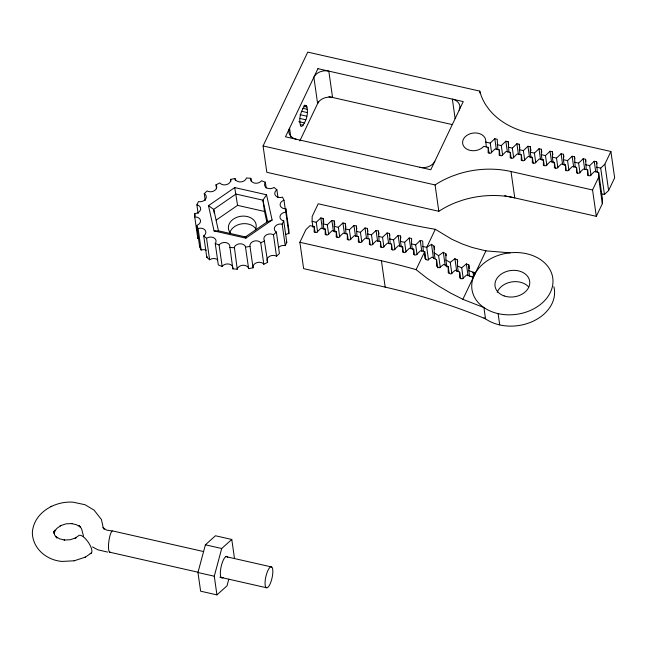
<?xml version="1.0" encoding="UTF-8"?>
<svg xmlns="http://www.w3.org/2000/svg" width="647" height="647" viewBox="0 0 647 647"><rect width="100%" height="100%" fill="white"/><g stroke="black" fill="none" stroke-linecap="round" stroke-linejoin="round"><path stroke-width="0.97" d="M463.212 278.331L461.715 267.818L466.358 263.903L468.824 264.898L468.808 270.64L469.601 276.237M198.613 238.411L197.804 238.419L194.747 216.963L194.787 213.55L195.596 213.47A5.831 4.424 -8.1 0 0 200.554 209.579A5.831 4.424 -8.1 0 0 197.618 205.042L196.882 204.84L198.443 201.549L199.219 201.686A5.831 4.424 -8.1 0 0 205.479 199.236A5.831 4.424 -8.1 0 0 204.832 194.076L204.25 193.679L207.153 190.914L207.8 191.245A5.831 4.424 -8.1 0 0 214.61 190.525A5.831 4.424 -8.1 0 0 216.324 185.374L215.969 184.84L219.859 182.923L220.295 183.416A5.831 4.424 -8.1 0 0 226.838 184.516A5.831 4.424 -8.1 0 0 230.712 179.987L230.623 179.373L235.023 178.548L235.209 179.138A5.831 4.424 -8.1 0 0 240.692 181.92A5.831 4.424 -8.1 0 0 246.248 178.564L246.45 177.949L250.834 178.313L251.246 181.233M197.804 238.419L197.82 236.713M285.537 234.602A5.831 4.424 -8.1 0 1 288.069 233.713L288.877 233.632L285.828 212.176L285.869 208.755L285.06 208.763A5.831 4.424 -8.1 0 1 280.2 205.39A5.831 4.424 -8.1 0 1 283.249 200.546L283.993 200.255L282.504 197.125L281.728 197.343A5.831 4.424 -8.1 0 1 275.517 195.548A5.831 4.424 -8.1 0 1 276.293 190.315L276.884 189.862L274.053 187.395L273.398 187.8A5.831 4.424 -8.1 0 1 266.596 187.792A5.831 4.424 -8.1 0 1 265.003 182.81L265.375 182.236L261.525 180.731L261.073 181.273A5.831 4.424 -8.1 0 1 254.497 183.061A5.831 4.424 -8.1 0 1 250.737 178.928L250.834 178.313M288.877 233.632L288.918 230.211L285.869 208.755M312.946 227.218L312.113 221.363L312.178 216.462L318.211 203.781L399.765 222.269A571.705 433.425 -8.1 0 0 430.231 228.431L435.318 229.297L451.921 239.309L462.791 244.178L472.253 247.486L485.929 250.874L509.982 252.831M553.856 286.678A40.801 30.935 -8.1 0 1 533.209 321.187A40.801 30.935 -8.1 0 1 485.525 318.858L481.578 317.216A571.705 433.425 -8.1 0 0 385.183 287.122L303.629 268.642L299.876 242.285L305.918 229.604L310.075 225.641L314.207 226.571L314.143 231.966L316.545 232.508L321.122 228.14L325.255 229.078L326.088 234.934M323.993 229.717L323.16 223.862L323.225 218.476L320.823 217.926L316.246 222.293L317.637 232.055M325.255 229.078L325.19 234.465L327.592 235.015L332.17 230.647L336.303 231.586L337.136 237.441M335.041 232.224L334.208 226.369L334.273 220.983L331.871 220.433L327.293 224.8L328.684 234.562M336.303 231.586L336.238 236.972L338.64 237.522L343.217 233.155L347.35 234.085L348.183 239.94M345.951 233.753L345.328 223.482L342.918 222.94L338.341 227.307L339.732 237.061M347.35 234.085L347.285 239.479L349.687 240.021L354.265 235.654L358.398 236.592L359.231 242.447M356.998 236.26L356.376 225.989L353.966 225.439L349.388 229.806L350.779 239.568M358.398 236.592L358.333 241.978L360.735 242.528L365.312 238.161L369.445 239.099L370.278 244.954M368.046 238.759L367.423 228.488L365.013 227.946L360.436 232.313L361.827 242.075M369.445 239.099L369.38 244.485L371.782 245.027L376.36 240.668L380.493 241.598L381.326 247.453M379.093 241.266L378.471 230.995L376.061 230.453L371.483 234.821L372.874 244.574M380.493 241.598L380.428 246.992L382.83 247.534L387.416 243.167L391.54 244.105L392.373 249.96M390.141 243.765L389.518 233.502L387.108 232.952L382.531 237.32L383.922 247.081M391.54 244.105L391.475 249.491L393.877 250.041L398.463 245.674L402.588 246.612L403.429 252.467M401.326 247.251L400.493 241.396L400.566 236.001L398.156 235.459L393.578 239.827L394.969 249.588M402.588 246.612L402.523 251.998L404.925 252.54L409.511 248.181L413.635 249.111L414.476 254.967M412.382 249.75L411.541 243.895L411.613 238.508L409.203 237.967L404.626 242.334L406.017 252.087M413.635 249.111L413.57 254.506L415.972 255.047L420.558 250.68L424.691 251.618L425.799 259.423M423.284 251.279L422.661 241.016L420.259 240.466L415.673 244.833L417.064 254.595M486.309 146.926L485.808 141.216A11.662 8.84 -8.1 0 0 470.976 133.492A11.662 8.84 -8.1 0 0 464.433 147.225A11.662 8.84 -8.1 0 0 483.026 147.071L483.576 146.327L488.186 147.37L488.121 152.757L490.523 153.307L495.101 148.939L499.233 149.878L500.066 155.733M497.834 149.538L497.203 139.267L494.801 138.725L490.224 143.092L491.615 152.854M499.233 149.878L499.169 155.264L501.571 155.806L506.148 151.438L510.281 152.377L511.114 158.232M508.882 152.045L508.251 141.774L505.849 141.232L501.271 145.599L502.662 155.353M510.281 152.377L510.216 157.771L512.618 158.313L517.196 153.946L521.328 154.884L522.161 160.739M519.929 154.544L519.298 144.281L516.896 143.731L512.319 148.098L513.71 157.86M521.328 154.884L521.264 160.27L523.666 160.82L528.243 156.453L532.376 157.391L533.209 163.246M531.114 158.03L530.281 152.174L530.346 146.78L527.944 146.238L523.366 150.605L524.757 160.367M532.376 157.391L532.311 162.777L534.713 163.319L539.291 158.952L543.423 159.89L544.256 165.745M542.162 160.529L541.329 154.673L541.393 149.287L538.991 148.745L534.414 153.113L535.805 162.866M543.423 159.89L543.359 165.284L545.761 165.826L550.338 161.459L554.471 162.397L555.304 168.252M553.209 163.036L552.376 157.181L552.441 151.794L550.039 151.244L545.461 155.612L546.852 165.373M554.471 162.397L554.406 167.783L556.808 168.333L561.386 163.966L565.518 164.904L566.351 170.759M564.257 165.543L563.424 159.688L563.488 154.293L561.086 153.751L556.509 158.119L557.9 167.88M565.518 164.904L565.454 170.29L567.856 170.832L572.433 166.465L576.566 167.403L577.399 173.259M575.167 167.072L574.536 156.8L572.134 156.259L567.556 160.618L568.948 170.379M576.566 167.403L576.501 172.798L578.903 173.339L583.481 168.972L587.613 169.91L588.447 175.766M586.214 169.571L585.584 159.308L583.182 158.758L578.604 163.125L579.995 172.886M587.613 169.91L587.549 175.297L589.951 175.847L594.528 171.479L598.661 172.417L602.414 198.766L602.349 203.659L596.316 216.341L508.34 196.453M597.262 172.078L596.639 161.807L594.229 161.265L589.652 165.632L591.043 175.386M602.349 203.659L598.604 177.31L598.661 172.417M306.371 105.623L305.263 105.542C300.564 110.774 298.267 119.663 300.831 126.302L301.939 126.383C306.638 121.151 308.934 112.263 306.371 105.623L304.446 105.194M267.348 261.8A5.831 4.424 -8.1 0 1 269.063 256.649A5.831 4.424 -8.1 0 1 275.873 255.929L276.52 256.261L273.463 234.804L272.824 234.473A5.831 4.424 -8.1 0 0 266.006 235.193A5.831 4.424 -8.1 0 0 264.291 240.344L267.704 262.342L263.814 264.251L263.378 263.758A5.831 4.424 -8.1 0 0 256.835 262.666A5.831 4.424 -8.1 0 0 252.961 267.195L253.05 267.801L248.642 268.626L248.464 268.036A5.831 4.424 -8.1 0 0 242.981 265.254A5.831 4.424 -8.1 0 0 237.417 268.618L237.223 269.225L232.839 268.869L229.879 246.79A5.831 4.424 -8.1 0 0 226.118 242.657A5.831 4.424 -8.1 0 0 219.543 244.445L219.09 244.987L222.139 266.443L218.298 264.938L215.249 243.482L215.613 242.908A5.831 4.424 -8.1 0 0 214.028 237.926A5.831 4.424 -8.1 0 0 207.218 237.918L206.563 238.322L209.62 259.779L210.275 259.374A5.831 4.424 -8.1 0 1 217.724 259.835M232.839 268.869L232.936 268.246A5.831 4.424 -8.1 0 0 229.175 264.113A5.831 4.424 -8.1 0 0 222.592 265.901L222.139 266.443M228.803 579.154L227.016 585.842L216.939 594.884L200.627 591.188L197.966 572.514L205.39 544.806L215.467 535.765L231.78 539.461L234.432 558.126M216.939 594.884L214.278 576.218L221.703 548.502L231.78 539.461M237.223 269.225L234.368 247.162A5.831 4.424 -8.1 0 1 239.924 243.798A5.831 4.424 -8.1 0 1 245.407 246.58L248.642 268.626M299.876 242.285L381.431 260.773A571.705 433.425 -8.1 0 1 411.257 268.279L416.094 269.662L426.891 278.121L438.472 285.966L450.555 293.059L462.872 299.302L485.929 250.874M462.88 299.31L483.924 307.568A40.801 30.935 -8.1 0 0 550.233 292.67A40.801 30.935 -8.1 0 0 510.968 252.718L507.782 253.09A40.801 30.935 -8.1 0 0 475.553 272.735L473.297 277.442A40.801 30.935 -8.1 0 0 482.387 306.443L483.924 307.568L485.525 318.858L483.98 317.758M263.07 145.947L435.075 184.937A78.95 59.856 -8.1 0 1 452.293 176.113L458.537 173.914A78.95 59.856 -8.1 0 1 511.009 171.504L514.761 197.861A78.95 59.856 -8.1 0 0 462.29 200.263L456.038 202.462A78.95 59.856 -8.1 0 0 438.82 211.294L266.815 172.296L263.07 145.947L307.746 52.116L479.751 91.106A78.95 59.856 -8.1 0 0 486.026 105.259L489.164 109.586A78.95 59.856 -8.1 0 0 529.343 132.999L610.897 151.487L614.65 177.836L608.609 190.517L604.452 194.488L601.144 193.736M299.828 140.933L318.429 101.846M278.711 247.34A5.831 4.424 -8.1 0 1 284.454 245.496L285.222 245.625L282.173 224.169L283.734 220.886L282.998 220.676A5.831 4.424 -8.1 0 1 280.062 216.138A5.831 4.424 -8.1 0 1 285.02 212.256L285.828 212.176M285.222 245.625L286.791 242.342L283.734 220.886M416.094 269.662L424.691 251.618L424.812 258.339L427.408 260.231L432.156 257.061L436.563 259.957L437.679 267.769M435.318 229.297L426.721 247.34L428.532 260.029M596.316 216.341L592.563 189.992L598.604 177.31M604.452 194.488L600.699 168.131L604.864 164.168L610.897 151.487M266.54 194.779L272.12 220.069L245.892 238.153L214.076 230.939L208.496 205.649L234.724 187.573L266.54 194.779L262.917 200.174L264.518 211.464L266.887 222.18M273.463 234.804L276.366 232.038L275.784 231.642A5.831 4.424 -8.1 0 1 275.137 226.49A5.831 4.424 -8.1 0 1 281.396 224.04L282.173 224.169M276.52 256.261L279.423 253.495L276.366 232.038M451.889 273.899L450.247 262.391L454.922 258.711L457.429 259.94L457.712 261.93M209.62 259.779L206.781 257.32L203.732 235.864L204.323 235.403A5.831 4.424 -8.1 0 0 205.099 230.17A5.831 4.424 -8.1 0 0 198.888 228.375L198.111 228.593L196.623 225.463L197.367 225.18A5.831 4.424 -8.1 0 0 200.424 220.328A5.831 4.424 -8.1 0 0 195.556 216.955L194.747 216.963M206.781 257.32L207.372 256.859M440.267 267.397L438.601 255.678L443.316 252.29L445.864 253.794L446.139 255.751M218.451 230.817L213.72 209.385L235.953 194.06L262.917 200.174L267.648 221.606L245.415 236.923L218.451 230.817L214.076 230.939M216.155 220.109L237.562 205.358L264.518 211.464M203.716 551.584L113.047 531.033A10.748 2.418 -82.6 0 0 112.198 531.001L106.569 530.079L102.913 527.556L104.321 529.246L103.043 526.909L101.442 519.533L94.041 510.087L85 504.717L73.143 502.193C54.777 500.778 33.749 512.659 32.35 532.465C32.455 548.575 46.916 560.48 62.306 561.418L74.211 560.795M74.073 560.836L85.428 557.091L91.421 552.959M434.509 249.152L434.088 246.2L431.492 244.307L426.721 247.34L422.596 246.402M263.814 264.251L260.765 242.795L264.647 240.886M206.304 250.219A5.831 4.424 -8.1 0 0 201.945 249.831L201.168 250.049L199.68 246.919L200.424 246.636M267.648 221.606L272.12 220.069M50.733 506.52L51.671 506.213M84.498 557.39L85.428 557.091M245.593 247.17L249.993 246.345L249.912 245.739A5.831 4.424 -8.1 0 1 253.778 241.21A5.831 4.424 -8.1 0 1 260.32 242.302L260.765 242.795M229.782 247.413L234.174 247.769M107.661 552.085L97.964 549.837L92.472 546.917M504.676 195.653L506.504 196.057M328.943 96.646L452.196 124.58M485.614 142.049L490.224 143.092M497.139 144.661L501.271 145.599M508.186 147.16L512.319 148.098M519.234 149.667L523.366 150.605M530.281 152.174L534.414 153.113M541.329 154.673L545.461 155.612M552.376 157.181L556.509 158.119M563.424 159.688L567.556 160.618M574.471 162.187L578.604 163.125M585.519 164.694L589.652 165.632M596.566 167.201L600.699 168.131M303.297 106.092L307.139 106.957M302.683 108.292L307.487 109.375M301.599 111.284L307.357 112.586M300.062 114.689L306.783 116.209M300.062 118.498L305.821 119.8M298.833 121.62L304.591 122.93M511.009 171.504L592.563 189.992M300.362 124.564L303.241 125.211M312.113 221.363L316.246 222.293M323.16 223.862L327.293 224.8M334.208 226.369L338.341 227.307M345.255 228.876L349.388 229.806M356.303 231.375L360.436 232.313M367.35 233.882L371.483 234.821M378.398 236.381L382.531 237.32M389.445 238.889L393.578 239.827M400.493 241.396L404.626 242.334M411.541 243.895L415.673 244.833M470.984 276.415L473.369 277.142M205.39 544.806L221.703 548.502M225.399 556.501L271.716 566.998A10.789 3.162 -77.2 0 1 269.936 584.298A10.789 3.162 -77.2 0 1 265.189 580.707A10.789 3.162 -77.2 0 1 271.716 566.998M109.513 552.158L198.192 572.263M219.867 577.173L266.184 587.67M197.966 572.514L214.278 576.218M475.278 272.985L468.808 270.64M286.047 242.132L286.791 242.342M473.378 277.223L466.77 274.918L462.144 278.93L459.669 277.935L459.677 272.096L455.407 270.203L450.741 273.972L448.242 272.743L448.209 266.677L443.882 264.332L439.176 267.834L436.636 266.321L436.563 259.957M215.249 243.482L219.09 244.987M461.715 267.818L457.445 265.925L457.429 259.94M450.247 262.391L445.92 260.054L445.864 253.794M55.715 536.5L59.775 538.911L64.773 540.043L64.061 540.051L70.248 539.727L76.079 537.803L75.149 538.102L78.611 535.724A10.789 3.866 55.4 0 1 88.647 542.817A10.789 3.866 55.4 0 1 90.159 553.484M438.601 255.678L434.194 252.783L434.088 246.2M208.496 205.649L213.72 209.385M203.732 235.864L206.563 238.322M56.16 537.026L57.041 538.086L54.631 534.972L53.83 531.333L54.178 533.751L55.068 530.022L54.178 532.02L56.896 528.34L61.02 525.501L60.082 525.801L66.051 523.844L72.1 523.552L71.388 523.56L76.395 524.693L80.446 527.103L79.128 525.518L81.53 528.631L83.609 536.541M245.415 236.923L245.892 238.153M234.724 187.573L237.562 205.358M604.864 164.168L608.609 190.517M596.639 161.807L596.914 163.764M594.229 161.265L595.758 171.997M585.584 159.308L585.867 161.257M583.182 158.758L584.71 169.498M574.536 156.8L574.819 158.75M572.134 156.259L573.663 166.991M563.488 154.293L563.909 157.221M561.086 153.751L562.615 164.484M552.441 151.794L552.861 154.722M550.039 151.244L551.567 161.985M541.393 149.287L541.814 152.215M538.991 148.745L540.52 159.477M530.346 146.78L530.904 150.686M527.944 146.238L529.472 156.97M519.298 144.281L519.856 148.179M516.896 143.731L518.425 154.471M508.251 141.774L508.671 144.702M505.849 141.232L507.377 151.964M494.801 138.725L496.33 149.457M488.186 147.37L489.019 153.226M479.751 91.106L480.025 93.063M498.109 313.625L499.719 324.923M455.14 118.644L452.366 99.12A11.662 8.84 -8.1 0 1 459.168 110.144M474.3 275.064L474.283 274.975A2.968 2.248 -8.1 0 0 473.046 272.33L475.383 273.018L474.283 274.975A2.968 2.248 -8.1 0 1 471.008 276.609M473.022 272.136L473.588 276.123M468.824 264.898L469.374 268.74M466.358 263.903L468.056 275.84M459.677 272.096L460.632 278.792M457.445 265.925L458.262 271.659M454.922 258.711L456.733 271.4M448.209 266.677L449.172 273.39M445.92 260.054L446.899 266.936M435.075 184.937L438.82 211.294M443.316 252.29L445.265 265.966M434.194 252.783L435.027 258.646M431.492 244.307L433.49 258.315M420.259 240.466L421.779 251.206M409.203 237.967L410.732 248.699M400.566 236.001L400.841 237.959M398.156 235.459L399.684 246.192M389.518 233.502L389.793 235.451M387.108 232.952L388.637 243.693M378.471 230.995L378.883 233.923M381.431 260.773L385.183 287.122M376.061 230.453L377.589 241.185M367.423 228.488L367.836 231.416M365.013 227.946L366.542 238.678M356.376 225.989L356.788 228.917M353.966 225.439L355.494 236.179M345.328 223.482L345.878 227.388M342.918 222.94L344.447 233.672M334.273 220.983L334.831 224.881M331.871 220.433L333.399 231.173M323.225 218.476L323.783 222.382M320.823 217.926L322.352 228.666M314.207 226.571L315.04 232.427M290.818 137.035L289.565 128.252A11.662 8.84 -8.1 0 0 296.366 139.275M283.993 200.255L285.238 209.038M276.884 189.862L278 197.667M265.375 182.236L266.208 188.091M249.993 246.345L253.05 267.801M235.023 178.548L235.306 180.497M230.623 179.373L230.898 181.322M215.969 184.84L216.527 188.738M213.858 210.324L214.254 213.146M204.25 193.679L205.22 200.505M196.882 204.84L198.128 213.615M198.111 228.593L201.168 250.049M196.623 225.463L199.68 246.919M194.787 213.55L195.07 215.5M497.219 292.307A17.493 13.263 -8.1 0 1 511.324 281.979A17.493 13.263 -8.1 0 1 528.494 286.775M230.664 233.357A13.991 10.611 -8.1 0 1 240.724 216.292A13.991 10.611 -8.1 0 1 255.339 229.75M246.006 236.834A13.991 10.611 -8.1 0 1 244.582 237.158M434.865 161.192A11.662 8.84 -8.1 0 1 419.911 167.282M229.709 233.001A13.991 10.611 -8.1 0 1 241.792 223.822A13.991 10.611 -8.1 0 1 256.05 229.143M223.207 577.52A11.08 3.243 -77.2 0 1 221.161 566.586A11.08 3.243 -77.2 0 1 227.728 557.229M112.198 531.001A10.91 2.451 -82.6 0 0 108.842 541.515A10.748 2.418 -82.6 0 0 110.354 552.19M317.944 68.655L285.489 136.808L430.789 169.749L463.244 101.587L317.944 68.655M332.566 97.471L328.813 71.113A11.662 8.84 -8.1 0 0 313.868 77.211L317.62 103.56A11.662 8.84 -8.1 0 1 332.566 97.471M504.167 295.938A17.493 13.263 -8.1 0 0 529.764 282.197A17.493 13.263 -8.1 0 0 503.131 272.945A17.493 13.263 -8.1 0 0 504.167 295.938"/></g></svg>
